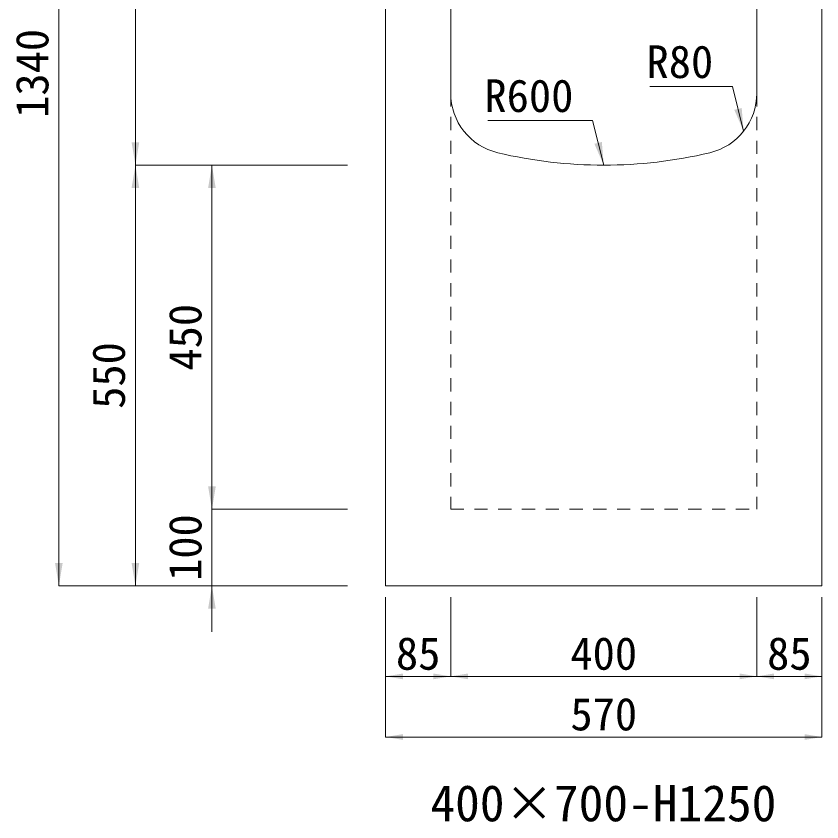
# Model space of a CAD drawing. Units: millimetres at full size. Extents: x -1934 to 78146, y -143454 to -112471.
# Drawn here: x 49884 to 50937, y -141186 to -140132 of the extents above; entities that cross this region are included whole.
import ezdxf
from ezdxf.enums import TextEntityAlignment as Align

# ---------------------------------------------------------------- set-up
doc = ezdxf.new("R2010")
doc.units = ezdxf.units.MM
doc.header["$LTSCALE"] = 23
doc.linetypes.add('USER3', pattern=[1.35, 0.75, -0.6])
for name, color, linetype, lineweight in [('0_2', 7, 'Continuous', 13), ('寸法線', 7, 'Continuous', 13), ('引出線', 4, 'Continuous', 13), ('本体', 2, 'Continuous', 13)]:
    doc.layers.add(name, color=color, linetype=linetype, lineweight=lineweight)
doc.styles.add('ＭＳ ゴシック', font='')
doc.styles.get('ＭＳ ゴシック').set_extended_font_data('MS Gothic')

# ---------------------------------------------------------------- blocks, each defined once
blk = doc.blocks.new('filled_arrow')
at = {"color": 0, "linetype": 'Continuous', "lineweight": -2}
blk.add_solid([(7.5, 1.25), (0, 0), (7.5, -1.25)], dxfattribs=at)

msp = doc.modelspace()

# ---------------------------------------------------------------- linework, layer by layer
at = {"layer": '寸法線'}
for p, q in [((49940.14, -139537.02), (49940.14, -140877.02)), ((50040.14, -139627.02), (50040.14, -140327.02)), ((50040.14, -140877.02), (50040.14, -140327.02)), ((50317.11, -140327.02), (50040.14, -140327.02)), ((50317.11, -140327.02), (50040.14, -140327.02)), ((50140.14, -140327.02), (50140.14, -140777.02)), ((50317.11, -140327.02), (50140.14, -140327.02)), ((50140.14, -140717.02), (50140.14, -140937.02)), ((50317.11, -140777.02), (50140.14, -140777.02)), ((50317.11, -140777.02), (50140.14, -140777.02)), ((50317.11, -140877.02), (49940.14, -140877.02)), ((50317.11, -140877.02), (50040.14, -140877.02)), ((50317.11, -140877.02), (50140.14, -140877.02))]:
    msp.add_line(p, q, dxfattribs=at)
at = {"layer": '寸法線', "lineweight": 9}
for p, q in [((50367.11, -140892.02), (50367.11, -140995.41)), ((50367.11, -140892.02), (50367.11, -141074.7)), ((50452.11, -140892.02), (50452.11, -140995.41)), ((50452.11, -140892.02), (50452.11, -140995.41)), ((50852.11, -140892.02), (50852.11, -140995.41)), ((50852.11, -140892.02), (50852.11, -140995.41)), ((50937.11, -140892.02), (50937.11, -140995.41)), ((50937.11, -140892.02), (50937.11, -141074.7)), ((50367.11, -140995.41), (50452.11, -140995.41)), ((50452.11, -140995.41), (50852.11, -140995.41)), ((50852.11, -140995.41), (50937.11, -140995.41)), ((50367.11, -141074.7), (50937.11, -141074.7))]:
    msp.add_line(p, q, dxfattribs=at)
at = {"layer": '引出線'}
for points in [[(50834.87, -140282.6), (50820.16, -140224.39), (50712.47, -140224.39)], [(50652.11, -140327.02), (50637.41, -140268.81), (50500.48, -140268.81)]]:
    msp.add_lwpolyline(points, dxfattribs=at)
at = {"layer": '本体', "lineweight": 20}
for p, q in [((50367.11, -140877.02), (50367.11, -139627.02)), ((50452.11, -140232.98), (50452.11, -139627.02)), ((50852.11, -140232.98), (50852.11, -139627.02)), ((50937.11, -140877.02), (50937.11, -139627.02)), ((50367.11, -140877.02), (50937.11, -140877.02))]:
    msp.add_line(p, q, dxfattribs=at)
at = {"layer": '本体', "linetype": 'USER3', "lineweight": 9}
for p, q in [((50452.11, -140232.98), (50452.11, -140777.02)), ((50852.11, -140232.98), (50852.11, -140777.02)), ((50452.11, -140777.02), (50852.11, -140777.02))]:
    msp.add_line(p, q, dxfattribs=at)
at = {"layer": '本体', "lineweight": 20}
for centre, radius, start, end in [((50532.11, -140232.98), 80, 180, 256.6576), ((50772.11, -140232.98), 80, 283.34225, 0), ((50652.11, -139727.02), 600, 256.6576, 283.34225)]:
    msp.add_arc(centre, radius, start, end, dxfattribs=at)

# ---------------------------------------------------------------- block references
at = {"layer": '寸法線', "xscale": 4, "yscale": 4}
for p, rotation in [((50040.14, -140327.02), 90), ((50040.14, -140327.02), 270), ((50140.14, -140327.02), 270), ((50140.14, -140777.02), 90), ((50140.14, -140777.02), 90), ((49940.14, -140877.02), 90), ((50040.14, -140877.02), 90), ((50140.14, -140877.02), 270)]:
    msp.add_blockref('filled_arrow', p, dxfattribs=dict(at, rotation=rotation))
at = {"layer": '寸法線', "lineweight": 9, "xscale": 3, "yscale": 3}
for p in [(50367.11, -140995.41), (50452.11, -140995.41), (50852.11, -140995.41), (50367.11, -141074.7)]:
    msp.add_blockref('filled_arrow', p, dxfattribs=at)
at = {"layer": '寸法線', "lineweight": 9, "xscale": 3, "yscale": 3, "rotation": 180}
for p in [(50452.11, -140995.41), (50852.11, -140995.41), (50937.11, -140995.41), (50937.11, -141074.7)]:
    msp.add_blockref('filled_arrow', p, dxfattribs=at)
at = {"layer": '引出線', "xscale": 4, "yscale": 4, "rotation": 104.2}
for p in [(50834.87, -140282.6), (50652.11, -140327.02)]:
    msp.add_blockref('filled_arrow', p, dxfattribs=at)

# ---------------------------------------------------------------- texts
at = {"layer": '0_2', "style": 'ＭＳ ゴシック'}
msp.add_text('400×700-H1250', height=47.47, dxfattribs=at).set_placement((50651.63, -141161.16), align=Align.MIDDLE_CENTER)
at = {"layer": '寸法線', "style": 'ＭＳ ゴシック'}
for s, p in [('1340', (49905.14, -140207.02)), ('450', (50105.14, -140552.02)), ('550', (50005.14, -140602.02)), ('100', (50105.14, -140827.02))]:
    msp.add_text(s, height=42.72, rotation=90, dxfattribs=at).set_placement(p, align=Align.MIDDLE_CENTER)
for s, p in [('85', (50409.61, -140965.41)), ('400', (50652.11, -140965.41)), ('85', (50894.61, -140965.41)), ('570', (50652.11, -141044.7))]:
    msp.add_text(s, height=42.72, dxfattribs=at).set_placement(p, align=Align.MIDDLE_CENTER)
at = {"layer": '引出線', "style": 'ＭＳ ゴシック'}
for s, p in [('R80', (50795.16, -140170.39)), ('R600', (50612.41, -140214.81))]:
    msp.add_text(s, height=42.72, dxfattribs=at).set_placement(p, align=Align.TOP_RIGHT)

doc.saveas('drawing.dxf')
